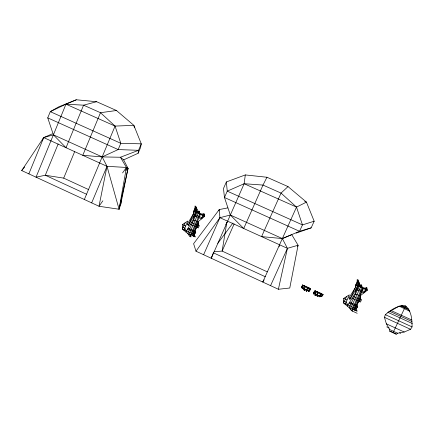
<?xml version="1.0" encoding="UTF-8"?>
<svg xmlns="http://www.w3.org/2000/svg" width="434" height="434" viewBox="0 0 434 434"><rect width="100%" height="100%" fill="white"/><g stroke="black" fill="none" stroke-linecap="round" stroke-linejoin="round"><path stroke-width="0.65" d="M183.88 230.291L187.77 221.042L182.486 224.568L182.41 229.049L187.71 233.519L189.929 236.443L191.031 236.953L190.624 234.859L187.71 233.519L197.497 211.07M296.145 233.123L311.167 227.839L314.167 221.221L306.458 202.125L288.013 186.593L266.953 177.251L245.302 174.929L244.141 183.723L211.266 258.268L211.293 256.993M345.111 304.277L349.332 294.87L343.69 298.397L343.565 302.986L349.148 307.641L351.475 310.668L357.193 313.294M320.173 295.917L317.194 296.265L317.254 295.228L317.558 295.207M319.109 295.923L315.42 294.225L315.046 293.563L313.793 294.051L313.494 292.847L314.954 290.845L323.135 294.426L322.581 295.684L321.437 296.498L319.815 296.818L319.88 295.787M412.061 326.9C412.105 319.674 411.6 311.059 405.627 306.062C397.886 304.825 390.925 309.968 385.338 314.666L384.432 317.341L386.379 323.835L389.613 329.509L389.792 331.272L396.204 334.223L397.701 333.225L404.211 332.026L410.553 329.314L412.061 326.9L385.338 314.666L385.842 314.596M321.003 296.688L314.878 293.872L314.872 292.142L315.806 291.062L315.247 294.04M304.375 289.093L304.277 290.319L305.14 289.5M306.496 290.064L306.399 291.295C309.762 290.308 301.017 287.026 304.277 290.319L304.858 289.31M193.385 213.848L193.629 211.358L195.81 206.356L195.012 205.993L195.04 208.125L196.873 208.96L194.009 215.535L188.356 225.392L187.445 224.042L193.385 213.848L202.494 217.998L204.647 216.376L204.257 213.967L200.644 213.94L191.454 234.995L190.624 234.859M302.433 285.925L302.585 284.992L309.881 288.344L309.67 289.755L308.639 291.002L302.786 288.312L301.999 286.228L302.585 284.992L302.813 285.268L301.652 287.406L303.198 288.116L302.319 288.773L302.427 287.758M304.386 289.315L304.277 290.319L304.614 289.201M355.365 287.596L355.647 285.051L358.012 279.963L357.171 279.577L357.177 281.764L359.113 282.648L356.01 289.332L349.912 299.335L348.958 297.936L355.365 287.596L364.994 291.984L367.294 290.351L366.909 287.883L363.654 288.062L359.954 296.004L354.931 293.709L347.298 306.1M306.512 290.292L306.399 291.295L305.72 289.766M116.448 110.502L100.482 112.71L82.775 155.323L102.164 156.907L120.43 157.254L123.657 159.869L138.131 153.267L138.522 150.321L141.272 143.833L133.867 125.355L116.448 110.502L96.636 101.719L76.335 99.777L58.655 106.878L50.279 111.652L47.74 117.869L53.398 134.828L66.028 147.717L83.578 105.185L96.636 101.719M191.427 222.506L198.3 225.647L198.197 222.04L193.401 219.902L194.009 215.535L201.457 218.931L202.494 217.998L204.257 213.967M355.305 293.883L356.01 289.332L363.882 292.923L364.994 291.984L366.909 287.883M52.275 133.878L43.693 137.578L21.7 170.562L99.001 206.264L119.073 209.237L120.733 204.349L121.553 199.076M125.936 170.746L126.446 167.453L120.43 157.254L138.522 150.321L118.157 149.567L47.74 117.869M226.836 222.322L222.132 251.085L267.273 271.841M28.856 173.871L43.693 137.578L53.398 134.828L102.164 156.907L107.008 166.325L119.073 209.237L126.446 167.453L107.008 166.325L43.693 137.578L42.478 139.97M321.621 295.587L321.437 296.498L320.661 296.14L319.815 296.818M120.733 204.349L128.025 168.354L123.657 159.869M119.073 209.237L128.025 168.354L126.446 167.453L122.578 172.922M278.389 289.266L287.416 248.34L282.333 238.57L230.335 215.025L219.908 217.689L196 251.215L278.389 289.266L289.766 288.019L298.082 245.237L291.767 234.664M279.105 246.675L279.545 244.771M211.266 258.268L213.175 253.255M76.335 99.777L65.963 104.171L36.033 177.18L45.299 175.249L63.69 178.124L88.617 189.587M58.161 143.963L45.299 175.249L86.502 194.231M63.69 178.124L74.697 151.553M84.342 199.494L115.064 126.082L133.867 125.355L134.41 127.813M91.666 202.873L107.008 166.325L99.001 206.264L102.869 200.796M127.498 169.596L128.025 168.354M138.131 153.267L140.524 147.625L141.272 143.833L120.793 143.301L50.279 111.652L65.963 104.171L83.578 105.185L100.482 112.71L115.064 126.082L120.793 143.301L118.157 149.567L102.164 156.907M315.523 294.214L315.068 295.283L316.972 294.941M185.085 222.892L182.41 229.049L194.296 234.506L195.24 236.98L192.267 235.613L198.197 222.04M188.356 225.392L196.217 207.349M185.958 232.044L193.032 219.832L193.401 219.902M193.678 217.911L197.215 209.796L195.81 206.356M188.795 234.946L199.163 211.174L196.683 211.016M189.929 236.443L199.9 213.599L199.163 211.174M192.707 235.814L198.229 223.174M198.267 224.552L194.72 231.213M193.553 236.204L195.566 231.599L188.047 228.154M197.47 227.546L198.593 224.969L199.342 225.539L198.3 227.926L190.358 224.291M203.725 213.745L201.457 218.931L197.861 221.937M245.302 174.929L226.358 181.944L223.488 188.497L224.465 197.497L230.335 215.025L243.718 228.501L262.999 185.068L266.953 177.251M218.731 210.794L219.268 209.557L227.785 207.902M203.622 254.736L219.908 217.689L219.268 209.557L193.602 243.713L196 251.215M234.154 223.901L222.132 251.085L214.076 251.704M304.69 201.338L306.458 202.125L296.509 207.094L262.76 282.046L264.181 279.816M270.566 285.653L287.416 248.34L298.082 245.237L297.529 246.463M301.945 287.541L302.319 286.717M306.616 290.075L307.462 288.225M306.86 290.183L307.706 288.333M308.639 291.002L309.881 288.344L310.31 288.713L309.561 291.04L308.319 291.534L308.015 290.33L307.272 290.482M309.274 290.91L309.838 289.673L309.561 291.04L308.303 290.465M313.787 292.983L314.954 290.845L318.936 292.5M314.384 292.087L314.954 290.845M315.806 291.062L315.23 292.31L314.097 291.952L315.361 292.532M314.878 293.872L315.73 292.022L320.986 294.436L323.135 294.426L322.489 294.306M316.668 294.691L317.514 292.841M316.907 294.805L317.759 292.95M346.468 296.726L343.565 302.986L356.13 308.753L357.106 311.297L353.96 309.854L360.388 296.053L359.954 296.004L363.882 292.923L366.345 287.644M349.912 299.335L358.435 280.982M355.636 291.762L359.471 283.505L358.012 279.963M359.759 284.812L349.148 307.641L356.878 310.679M350.281 309.116L361.527 284.943L358.891 284.747M351.475 310.668L362.287 287.444L361.527 284.943M353.108 309.209L363.074 287.802M354.426 310.066L360.415 297.214M360.442 298.625L356.607 305.384M355.321 310.478L357.502 305.796L349.554 302.151M359.564 301.679L360.784 299.059L361.571 299.655L360.442 302.08L352.05 298.239M390.611 310.999L399.101 306.133L405.627 306.062L392.998 332.748L392.77 332.298M225.767 224.687L227.617 221.188M321.583 293.715L319.657 292.831M308.319 291.534L308.791 290.688M313.793 294.051L314.27 293.205M308.27 290.834L309.485 289.152L304.25 286.749L302.585 284.992M315.768 294.328L315.068 295.283L315.122 294.252L315.42 294.225M217.781 243.333L232.917 223.043M302.221 286.668L301.652 287.406L302.319 288.773M21.7 170.562L24.716 166.949M194.296 234.506L195.739 232.781L195.566 231.599M356.13 308.753L357.676 307.006L357.502 305.796M302.786 288.312L304.25 286.749L304.408 289.06M288.013 186.593L281.031 193.092L261.577 236.611L282.333 238.57L291.176 234.908M316.006 294.436L315.068 295.283L315.898 294.605M317.194 296.265L318.03 295.587M399.101 306.133L409.81 311.265L409.067 310.668M319.126 295.825L320.986 294.436L320.759 296.574L322.581 295.684L322.218 295.516M389.629 311.628L387.812 312.301L412.3 323.498M389.792 331.272L390.133 331.082M282.333 238.57L299.558 231.3L302.455 224.899L296.509 207.094L281.031 193.092L262.999 185.068L244.141 183.723L227.253 191.144L224.465 197.497L299.558 231.3L311.167 227.839M306.041 286.581L303.784 285.713L304.125 285.697M314.167 221.221L302.455 224.899L227.253 191.144L226.358 181.944M391.408 310.418L390.953 310.494L411.676 319.956M384.953 317.265L384.432 317.341L410.553 329.314M390.209 311.286L389.618 311.303L411.909 321.486M317.368 291.952L317.731 291.946M320.411 293.351L320.862 293.384M191.454 234.995L195.023 236.378M315.93 291.295L317.01 291.615M65.963 104.171L115.064 126.082M244.141 183.723L296.509 207.094M219.908 217.689L287.416 248.34M194.79 208.694L197.215 209.796M356.905 282.344L359.471 283.505M194.258 209.915L199.51 212.302M356.33 283.586L361.88 286.109M193.852 210.848L204.539 215.709M355.891 284.536L367.191 289.673M193.629 211.358L204.647 216.376M355.647 285.051L367.294 290.351M353.2 296.427L360.464 299.748L360.388 296.053M187.445 224.042L188.779 224.655M348.958 297.936L350.368 298.581M182.486 224.568L185.676 226.027M343.69 298.397L347.064 299.943M349.001 303.024L357.676 307.006M187.531 229.016L195.739 232.781M182.443 227.036L184.824 228.127L186.452 230.904M343.619 300.919L346.137 302.075L347.835 304.945M386.379 323.835L404.211 332.026M314.71 291.908L314.352 291.746L313.494 292.847L315.046 293.563M301.999 286.228L302.357 286.397M301.956 286.375L302.248 286.511M386.77 326.894L389.206 328.017M399.557 332.775L400.772 333.334M303.616 288.957L307.332 290.666M315.073 294.225L318.806 295.945M389.613 329.509L397.701 333.225M390.66 331.326L392.244 332.053M393.296 332.542L394.886 333.269M213.23 252.756L265.353 276.773M308.683 287.791L309.339 288.268M395.412 333.513L396.204 334.223M309.67 289.755L310.033 290.086L309.746 289.955L310.31 288.713L306.762 286.912M405.627 306.062L406.251 307.05M352.224 309.057L352.636 311.2M402.557 306.079L400.62 305.997L408.92 309.773L406.87 308.042L408.15 308.878L401.808 305.992L402.557 306.079"/></g></svg>
